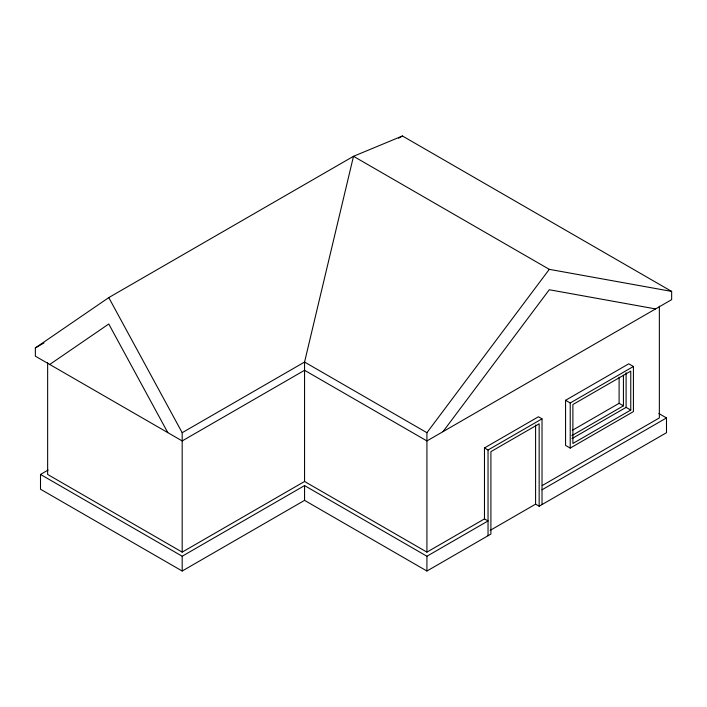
<?xml version="1.0" encoding="UTF-8"?>
<svg xmlns="http://www.w3.org/2000/svg" width="707" height="707" viewBox="0 0 707 707"><rect width="100%" height="100%" fill="white"/><g stroke="black" fill="none" stroke-linecap="round" stroke-linejoin="round"><path stroke-width="1.06" d="M490.172 530.383L535.588 504.162L539.158 506.221L539.158 423.793L490.905 451.649L490.905 534.077L426.922 571.017L304.558 500.37L182.185 571.017L40.502 489.217L40.502 474.441L182.185 556.241L304.558 485.594L426.922 556.241L488.042 520.953L484.472 518.894L426.922 552.123L426.922 432.702L549.286 269.34L671.65 291.408L671.65 299.644L426.922 440.938L304.558 370.291L182.185 440.938L35.35 356.16L35.35 347.924L108.772 297.594L353.5 156.3L402.442 135.983L671.65 291.408M442.98 431.668L549.286 289.746L655.592 308.915M49.729 364.467L108.772 324L167.806 432.64M35.35 347.924L43.958 342.957M398.624 138.192L402.442 135.983M40.502 474.441L48.138 470.031M426.922 552.123L304.558 481.476L182.185 552.123L182.185 432.702L304.558 362.055L353.5 156.3L549.286 269.34M565.565 400.295L628.779 363.805L633.428 366.491L633.428 411.598L570.222 448.097L565.565 445.41L565.565 400.295L570.222 402.981L633.428 366.491M484.472 518.894L484.472 447.938L538.451 416.768L542.022 418.836L542.022 504.568M484.472 447.938L488.042 449.997L542.022 418.836M572.308 430.342L619.102 403.326L623.433 405.827L623.433 375.24M571.866 435.6L623.433 405.827M572.034 438.587L626.102 407.373L630.759 410.06L630.759 371.122L572.891 404.528L572.891 443.466L630.759 410.06M542.26 485.532L659.357 417.925L659.357 306.219M542.022 489.792L666.498 417.925L666.498 432.702L539.158 506.221M658.871 413.524L666.498 417.925M426.922 432.702L304.558 362.055L304.558 481.476M182.185 552.123L47.643 474.441L47.643 362.735M108.772 297.594L182.185 432.702M626.102 372.757L626.102 407.373M619.102 377.114L619.102 403.326M570.222 402.981L570.222 448.097M535.588 425.031L535.588 504.162M488.042 449.997L488.042 535.729M426.922 556.241L426.922 571.017M304.558 485.594L304.558 500.37M182.185 556.241L182.185 571.017"/></g></svg>
